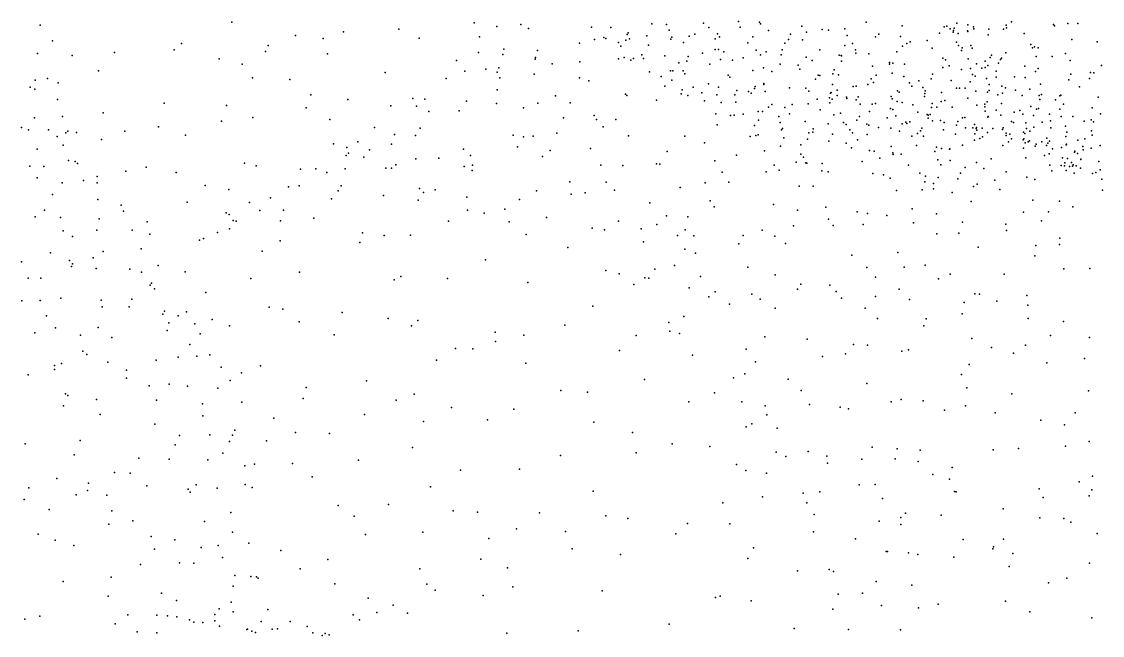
# Model space of a CAD drawing. Header units: metres. Extents: x -23.9 to 23.9, y -27.4 to 27.4.
# Drawn here: x -17.91 to -11.96, y -0.01 to 3.37 of the extents above; entities that cross this region are included whole.
import ezdxf

# ---------------------------------------------------------------- set-up
doc = ezdxf.new("R2010")
doc.units = ezdxf.units.M

msp = doc.modelspace()

# ---------------------------------------------------------------- linework, layer by layer
for p in [(-17.8105, 3.3481, -8.5707), (-16.7549, 3.3641, 4.9062), (-15.4185, 3.36, -4.9774), (-15.2932, 3.3409, -5.9067), (-15.1611, 3.3504, 9.0509), (-14.7722, 3.3373, 9.9232), (-14.4405, 3.3546, 20.9521), (-14.3585, 3.3516, 21.1358), (-14.1553, 3.3579, 21.6288), (-13.9622, 3.3671, 18.26), (-13.9536, 3.3361, 21.9184), (-13.8474, 3.3633, -9.1925), (-13.8404, 3.3542, 21.9931), (-13.6133, 3.3412, -9.5373), (-13.2589, 3.3637, 16.8834), (-13.0603, 3.3448, 5.6467), (-12.8288, 3.3376, 6.6403), (-12.8146, 3.3416, 15.0461), (-12.7591, 3.359, 23.4653), (-12.698, 3.3494, 15.2619), (-12.6668, 3.339, 23.0602), (-12.4866, 3.3472, 24.7894), (-12.4571, 3.3659, 18.9676), (-12.226, 3.351, -9.4835), (-12.2204, 3.3447, 18.4102), (-12.1478, 3.3568, 16.2422), (-12.0933, 3.3572, 25.1285), (-16.4033, 3.2902, -5.2146), (-16.1386, 3.3103, -4.6699), (-15.8341, 3.3255, -4.3827), (-15.7227, 3.2766, 5.1625), (-15.3899, 3.2835, 5.2183), (-15.1189, 3.3293, 9.2941), (-14.7049, 3.2792, 19.8444), (-14.6655, 3.3339, 20.2156), (-14.5752, 3.2956, 19.5918), (-14.5709, 3.3055, -8.1078), (-14.4669, 3.2897, 20.7131), (-14.345, 3.3207, -8.427), (-14.3303, 3.2817, 19.2015), (-14.2344, 3.2866, 21.2487), (-14.2035, 3.2978, 18.9581), (-14.1251, 3.3339, 18.761), (-14.0786, 3.3006, -8.7034), (-14.0672, 3.2832, 7.6992), (-13.8825, 3.2827, 18.3267), (-13.7977, 3.3189, 18.1324), (-13.6749, 3.2977, 11.6097), (-13.5881, 3.3097, 7.684), (-13.5017, 3.324, 22.1353), (-13.4667, 3.32, 17.1589), (-13.3765, 3.327, 17.051), (-13.3641, 3.2914, 22.185), (-13.2075, 3.2836, 13.5268), (-13.1893, 3.2988, 22.2958), (-13.0691, 3.2853, -9.6272), (-12.8545, 3.3031, 16.4889), (-12.7961, 3.3268, 6.3824), (-12.7791, 3.3086, 22.5488), (-12.7772, 3.3174, 24.4399), (-12.7736, 3.3316, 16.3704), (-12.7513, 3.3012, 23.7184), (-12.7007, 3.3161, 23.225), (-12.6989, 3.3129, -9.6003), (-12.6654, 3.3282, 18.7869), (-12.5872, 3.2949, 18.9336), (-12.5837, 3.3251, 24.6911), (-12.5014, 3.3247, 16.2813), (-12.4846, 3.3322, 18.6083), (-12.388, 3.3024, 18.4941), (-17.7429, 3.2613, -8.3403), (-17.0322, 3.2459, -7.2507), (-16.5537, 3.2364, -5.9468), (-16.2509, 3.2737, -4.9659), (-14.8387, 3.2492, 7.8618), (-14.7552, 3.2689, -7.3264), (-14.6935, 3.2733, 20.0218), (-14.6243, 3.2526, 10.3033), (-14.6099, 3.2327, 5.156), (-14.5831, 3.2657, 7.7605), (-14.5632, 3.2731, 20.4424), (-14.4579, 3.2382, 10.5809), (-14.3351, 3.2703, 20.9685), (-14.2658, 3.2519, 21.0804), (-14.0918, 3.2722, 21.5431), (-13.9103, 3.2504, 18.5458), (-13.7063, 3.2494, -9.0287), (-13.6866, 3.2688, 17.8523), (-13.6102, 3.2677, 17.5502), (-13.3763, 3.2364, 5.3462), (-13.3346, 3.246, -9.4791), (-13.0592, 3.2311, 22.3139), (-13.0355, 3.2462, 14.3912), (-13.0156, 3.2554, 16.716), (-12.9226, 3.2636, 22.4238), (-12.8948, 3.2208, 5.8503), (-12.7611, 3.254, 24.2237), (-12.7503, 3.2362, 18.8405), (-12.7298, 3.2229, 23.8591), (-12.6827, 3.2353, 18.6506), (-12.6755, 3.2215, 24.536), (-12.3506, 3.2412, 15.7097), (-12.3425, 3.2228, 24.8178), (-12.3314, 3.2292, -9.2809), (-12.311, 3.2227, 18.3352), (-12.1246, 3.2696, 18.2417), (-11.9864, 3.2555, 18.1199), (-17.8256, 3.1922, 1.3017), (-17.6351, 3.1805, -8.1016), (-17.4003, 3.1967, -7.8446), (-17.0718, 3.2121, 4.6677), (-16.824, 3.1625, -6.9293), (-16.5695, 3.2024, -6.2695), (-16.2269, 3.1898, 5.0962), (-15.3942, 3.1966, 8.8049), (-15.2602, 3.1852, -5.7174), (-15.2551, 3.2147, 8.5814), (-15.0825, 3.1603, 7.9535), (-15.0808, 3.1692, -6.2781), (-15.0706, 3.209, 9.6655), (-14.6233, 3.1618, 19.9704), (-14.5916, 3.1694, -7.5105), (-14.5415, 3.1639, -7.771), (-14.4942, 3.1839, 19.6535), (-14.486, 3.1637, 20.3241), (-14.3679, 3.1792, 20.6426), (-14.2405, 3.1746, 19.2403), (-14.1609, 3.1927, 21.1644), (-14.0911, 3.2142, -8.4603), (-14.072, 3.214, 10.9795), (-14.0614, 3.1578, 21.3017), (-14.0429, 3.2009, 5.1822), (-13.9375, 3.1677, 21.6188), (-13.8658, 3.2104, 21.842), (-13.8404, 3.1837, 7.6101), (-13.8102, 3.2006, 18.4363), (-13.7267, 3.1845, 18.2903), (-13.7218, 3.211, 21.9154), (-13.5886, 3.1722, 11.8008), (-13.5145, 3.2121, 17.3496), (-13.4084, 3.1828, 12.5138), (-13.3959, 3.1805, 17.2155), (-13.3943, 3.1791, 22.0684), (-13.3169, 3.2115, 17.0966), (-13.316, 3.193, 12.969), (-13.2445, 3.1898, 7.1467), (-13.0906, 3.2001, 16.8539), (-12.8362, 3.1658, 18.6902), (-12.8215, 3.1568, 22.3903), (-12.7339, 3.2089, 24.032), (-12.6968, 3.1617, 23.6703), (-12.5762, 3.169, 18.4842), (-12.5673, 3.1833, 16.4462), (-12.5179, 3.1589, 22.8607), (-12.5139, 3.1665, 19.2326), (-12.4894, 3.1956, 22.6897), (-12.3219, 3.1757, 19.4418), (-12.2346, 3.1745, 18.2151), (-12.1611, 3.1916, 24.9474), (-16.6977, 3.1335, 5.0157), (-15.5157, 3.1522, -4.5608), (-15.3554, 3.1058, 9.3302), (-15.2834, 3.1123, -5.2074), (-14.9891, 3.1347, 9.9221), (-14.8369, 3.1449, 10.1477), (-14.5553, 3.1555, 20.1197), (-14.3242, 3.097, 10.7954), (-14.2906, 3.1402, 19.4108), (-14.2472, 3.1486, 20.8415), (-14.1209, 3.1329, 19.1286), (-13.9946, 3.1543, 18.8599), (-13.8826, 3.0984, 18.8079), (-13.8249, 3.1128, 21.7322), (-13.7329, 3.1324, -8.6892), (-13.6343, 3.1265, 18.1111), (-13.6244, 3.1059, 18.4685), (-13.5559, 3.1529, 17.7104), (-13.4354, 3.1024, 7.3037), (-13.3942, 3.1498, 12.2533), (-13.2246, 3.1224, 13.2919), (-13.131, 3.1329, 5.5147), (-13.1303, 3.1425, 22.1937), (-13.1111, 3.1381, -9.2686), (-13.0476, 3.1327, 14.168), (-12.8355, 3.1139, 16.652), (-12.8008, 3.1238, 14.894), (-12.7333, 3.1036, 19.0807), (-12.6842, 3.1085, 16.554), (-12.6514, 3.1356, 23.3843), (-12.6207, 3.1114, 24.4172), (-12.6029, 3.1154, 23.2476), (-12.6026, 3.1494, 22.5142), (-12.5885, 3.1261, 15.3653), (-12.5297, 3.1383, 24.5824), (-12.3846, 3.1221, 18.2726), (-12.3107, 3.1084, 19.5667), (-12.1355, 3.1538, 15.9589), (-11.9628, 3.125, 17.9356), (-17.8387, 3.0454, 1.5522), (-17.7705, 3.0538, 3.7165), (-17.489, 3.0964, 4.2817), (-16.6399, 3.0577, -6.6571), (-16.4339, 3.0493, 5.1094), (-15.9097, 3.0863, -4.6462), (-15.5739, 3.0534, 8.4917), (-15.4696, 3.0936, 9.0372), (-15.2928, 3.0884, 8.0536), (-15.2773, 3.0582, 5.342), (-15.088, 3.0781, -6.0413), (-14.8378, 3.0578, -6.6144), (-14.7863, 3.0411, 7.5606), (-14.4531, 3.0907, 19.8582), (-14.3881, 3.0655, 20.1688), (-14.3378, 3.096, 20.429), (-14.3302, 3.0456, 19.7786), (-14.2666, 3.0959, 20.6134), (-14.2574, 3.0793, 19.5419), (-14.0186, 3.0717, 21.1528), (-14.0103, 3.0621, 19.1513), (-13.7781, 3.0919, 18.6404), (-13.5376, 3.0503, 21.87), (-13.5226, 3.0729, 18.6284), (-13.5135, 3.07, 17.8135), (-13.4419, 3.0799, -8.9161), (-13.4112, 3.075, 18.5046), (-13.2315, 3.0517, 18.5405), (-13.2031, 3.072, 18.7661), (-13.1161, 3.0824, 18.6541), (-13.0512, 3.0653, 16.9411), (-12.969, 3.0403, 18.962), (-12.9007, 3.0512, 14.5984), (-12.8936, 3.0779, 22.278), (-12.791, 3.0421, 18.5036), (-12.6726, 3.0767, 23.8081), (-12.6588, 3.0667, 24.2883), (-12.5959, 3.0538, 19.324), (-12.543, 3.0606, 22.4232), (-12.5422, 3.095, 18.367), (-12.4423, 3.0631, 15.5503), (-12.3828, 3.0591, 22.6044), (-12.3263, 3.0927, 16.4807), (-12.1421, 3.0474, 16.4821), (-12.131, 3.0776, 18.0139), (-12.0285, 3.0536, 19.5986), (-12.0222, 3.0877, 24.9867), (-12.0036, 3.0843, 16.4086), (-17.8661, 3.0056, 3.4285), (-17.8404, 2.996, -8.3214), (-17.7106, 3.0294, 0.112), (-15.293, 2.9913, 7.626), (-14.3677, 3.0123, 7.4642), (-14.2719, 2.9922, -7.6546), (-14.2129, 3.0059, 19.6919), (-14.1281, 3.0253, 20.6707), (-14.0719, 3.0061, 19.4377), (-13.9724, 2.9874, 7.4391), (-13.9076, 2.9818, 21.0563), (-13.8747, 2.9991, 21.2156), (-13.8714, 3.0106, 19.0631), (-13.8236, 3.0265, 18.9272), (-13.822, 3.0209, 21.4452), (-13.8151, 2.9824, 11.4116), (-13.6819, 3.0028, 18.7465), (-13.5918, 3.0003, 21.6727), (-13.574, 2.9845, 18.837), (-13.4435, 3.0212, 17.6939), (-13.4179, 2.989, 21.7497), (-13.33, 3.0104, 17.3073), (-13.313, 3.011, 21.8747), (-13.2493, 3.0201, 18.8819), (-13.2187, 3.0315, 21.9895), (-13.0867, 2.9862, 17.058), (-13.0771, 2.9786, 19.0706), (-13.0192, 3.0296, 22.083), (-13.0071, 3.011, 18.5623), (-12.9466, 3.0041, 16.8835), (-12.9328, 2.9853, 19.1335), (-12.7608, 3.0001, 6.1504), (-12.7437, 3.0011, 16.6816), (-12.7138, 3.0014, 19.2733), (-12.6862, 3.0353, 22.268), (-12.6544, 2.9839, 24.1102), (-12.5909, 2.9779, 22.1261), (-12.5819, 3.0213, 23.3477), (-12.581, 2.9879, -8.8055), (-12.5113, 3.011, 19.4941), (-12.4908, 3.0018, 24.3889), (-12.4363, 2.9905, 22.8813), (-12.3576, 2.9943, 24.5471), (-12.299, 3.0231, -8.8454), (-12.0832, 3.0078, 24.8755), (-17.7157, 2.9376, 0.8353), (-17.1273, 2.9185, 4.8332), (-16.3198, 2.9645, -5.8991), (-16.1157, 2.9384, -5.4529), (-15.7563, 2.9437, 8.6885), (-15.6909, 2.941, 8.1932), (-15.4615, 2.9292, 9.5181), (-15.0677, 2.9185, 7.4875), (-14.97, 2.9584, 5.4399), (-14.8903, 2.9203, 10.2792), (-14.5855, 2.9685, -7.0271), (-14.5773, 2.9608, 10.5936), (-14.4144, 2.9348, -7.3125), (-14.278, 2.9695, 20.0441), (-14.2421, 2.9612, 19.8848), (-14.165, 2.9753, 20.3618), (-14.1505, 2.9306, 20.2086), (-14.0819, 2.9646, 20.5311), (-14.058, 2.9212, 19.6788), (-13.9834, 2.9648, 5.1675), (-13.977, 2.9229, -7.8432), (-13.8928, 2.973, 19.2194), (-13.5289, 2.9398, -8.4455), (-13.461, 2.9466, 12.087), (-13.4587, 2.9204, 18.0861), (-13.4553, 2.9729, 17.9002), (-13.4513, 2.9767, 18.2913), (-13.447, 2.9401, 19.0066), (-13.4181, 2.9606, 5.2805), (-13.3668, 2.9511, 21.3373), (-13.3656, 2.9443, 21.5831), (-13.3142, 2.9368, 18.2746), (-13.302, 2.9525, 19.0357), (-13.1212, 2.9553, 13.5699), (-13.116, 2.9426, 21.7472), (-13.0881, 2.9272, 19.2053), (-13.0603, 2.9212, 18.3597), (-12.9371, 2.955, 18.4506), (-12.9364, 2.9714, 21.9319), (-12.8458, 2.9267, 19.3431), (-12.844, 2.9771, 16.7947), (-12.8256, 2.9332, 21.861), (-12.6991, 2.946, 21.9665), (-12.5919, 2.9256, 23.562), (-12.5331, 2.9638, 24.2668), (-12.5067, 2.974, 23.1654), (-12.3996, 2.9612, 18.0894), (-12.3046, 2.9604, 22.3469), (-12.3021, 2.9389, 22.7265), (-12.2923, 2.9652, 19.8263), (-12.2148, 2.9368, 17.9106), (-12.1909, 2.959, 24.6989), (-12.1869, 2.9614, 16.5835), (-11.9805, 2.9506, 17.7381), (-17.4633, 2.8645, 4.5215), (-16.7833, 2.9058, 5.0924), (-16.3449, 2.8924, -6.1551), (-15.8785, 2.9026, 8.4228), (-15.7364, 2.9021, 5.3255), (-15.6692, 2.8731, 9.1709), (-15.5019, 2.8757, 5.3866), (-15.2966, 2.916, -4.6808), (-15.1469, 2.8929, 10.0185), (-13.8546, 2.8718, 19.468), (-13.8297, 2.8715, 20.7875), (-13.797, 2.8962, 19.2878), (-13.7787, 2.9107, -8.059), (-13.7073, 2.8944, 19.132), (-13.681, 2.8591, 21.1198), (-13.6675, 2.9111, 21.3122), (-13.5787, 2.9145, 19.0177), (-13.5127, 2.8814, 7.197), (-13.4006, 2.8634, 19.2262), (-13.2917, 2.912, 17.4453), (-13.2408, 2.8714, -8.6245), (-13.2251, 2.9123, 21.5926), (-13.2082, 2.9157, 21.2604), (-13.1245, 2.8887, 21.0425), (-13.1121, 2.8839, 21.4255), (-13.002, 2.9085, 19.3051), (-12.9746, 2.8694, 21.5758), (-12.8992, 2.894, 21.695), (-12.896, 2.9159, -8.7617), (-12.8697, 2.8958, 18.307), (-12.7848, 2.896, 19.462), (-12.6497, 2.9066, 16.7572), (-12.6056, 2.9119, 18.1721), (-12.6044, 2.8978, 21.8546), (-12.6024, 2.8744, 24.018), (-12.5422, 2.8803, 19.6752), (-12.5125, 2.9158, 21.9599), (-12.4441, 2.8677, 16.7464), (-12.4116, 2.8784, 19.831), (-12.3514, 2.9006, 17.9769), (-12.3195, 2.8845, 22.8885), (-12.3098, 2.8883, 22.1094), (-12.1912, 2.8857, 22.3052), (-12.1705, 2.9127, 22.5059), (-12.0128, 2.8919, 16.6127), (-11.9675, 2.8601, 24.81), (-17.8414, 2.8374, 1.8197), (-17.6879, 2.8447, 4.2655), (-16.8118, 2.819, -7.1371), (-16.6378, 2.84, -6.8079), (-16.215, 2.8285, 5.2505), (-14.9258, 2.8375, -5.8669), (-14.7573, 2.8503, 7.3482), (-14.7447, 2.8276, -6.2933), (-14.6387, 2.8289, -6.547), (-14.0867, 2.8585, 20.0661), (-14.0799, 2.7993, 11.0967), (-14.0071, 2.8501, 19.8101), (-13.9866, 2.8526, 20.3002), (-13.9366, 2.858, 19.6588), (-13.8525, 2.8237, 20.5242), (-13.7402, 2.8454, 20.908), (-13.7326, 2.8121, 5.1849), (-13.5952, 2.8179, 19.2625), (-13.4681, 2.8035, 19.3537), (-13.4375, 2.8533, 21.0371), (-13.3837, 2.8116, 12.296), (-13.3697, 2.8004, 20.8366), (-13.3094, 2.8237, 17.8067), (-13.2954, 2.844, 19.3213), (-13.256, 2.8031, 17.6607), (-13.1436, 2.8373, 13.3555), (-13.0957, 2.8492, 20.9008), (-13.061, 2.8042, 19.5583), (-13.0405, 2.8137, 18.1553), (-13.0339, 2.8068, 20.7372), (-13.0178, 2.8156, 13.9203), (-12.9235, 2.8565, 5.6871), (-12.9174, 2.8361, 21.3392), (-12.9169, 2.8528, 20.9141), (-12.9059, 2.8549, 16.9833), (-12.894, 2.8212, 6.6388), (-12.8489, 2.8227, 21.2237), (-12.8287, 2.8116, 21.4579), (-12.7536, 2.8168, 20.7392), (-12.7277, 2.8377, 21.5944), (-12.7149, 2.8396, 19.6561), (-12.6624, 2.8009, 14.9445), (-12.5884, 2.8418, 18.0407), (-12.5858, 2.8443, 23.8012), (-12.5162, 2.8528, 23.4257), (-12.4586, 2.8177, 21.6629), (-12.4473, 2.8116, 17.9017), (-12.3959, 2.8572, 23.1042), (-12.3791, 2.809, 24.189), (-12.3372, 2.8507, 24.3174), (-12.289, 2.8141, 21.9101), (-12.2484, 2.8572, 24.4432), (-12.2431, 2.8202, 17.7908), (-12.1837, 2.8448, 22.7125), (-12.1203, 2.844, 17.7217), (-12.0582, 2.8193, 22.4229), (-12.0185, 2.8254, 19.9551), (-12.0063, 2.8151, 24.68), (-17.9127, 2.7844, 2.2763), (-17.8744, 2.7704, 3.4927), (-17.7654, 2.772, 1.4817), (-17.6683, 2.7544, -0.0525), (-17.6589, 2.764, 0.6308), (-17.6102, 2.7565, 0.1841), (-17.3431, 2.7633, 4.75), (-17.1589, 2.7874, -7.5704), (-17.0101, 2.7421, 5.1687), (-15.9679, 2.7847, 8.0532), (-15.8572, 2.7457, 7.662), (-15.7422, 2.7402, 9.3896), (-15.7174, 2.7808, -4.8899), (-15.2039, 2.7424, 7.2715), (-14.9631, 2.7533, -5.5719), (-14.7076, 2.7884, 5.3808), (-13.8745, 2.7946, 20.3431), (-13.8536, 2.7433, 19.869), (-13.7248, 2.7707, -7.7642), (-13.7204, 2.7794, 19.5163), (-13.5749, 2.7552, 19.4347), (-13.5528, 2.7575, -7.9445), (-13.5515, 2.7759, 20.82), (-13.4442, 2.7465, 19.5126), (-13.3481, 2.7718, -8.2367), (-13.3341, 2.7545, 20.6709), (-13.254, 2.7463, 19.6084), (-13.2445, 2.7972, 19.474), (-13.1917, 2.7847, 13.0956), (-13.1234, 2.7801, 18.0507), (-13.0753, 2.7636, 17.2621), (-12.9758, 2.7505, 17.1634), (-12.9603, 2.766, 14.1927), (-12.9529, 2.7809, 20.6221), (-12.8335, 2.7704, 19.7792), (-12.7667, 2.7477, 17.9881), (-12.7607, 2.7965, 16.9006), (-12.7115, 2.7818, 21.3447), (-12.6705, 2.7826, 21.0506), (-12.6608, 2.7497, -8.3593), (-12.6526, 2.7779, 20.5044), (-12.651, 2.784, 20.8865), (-12.6496, 2.769, 19.8868), (-12.619, 2.7807, 20.7573), (-12.5906, 2.756, 21.1927), (-12.5601, 2.7789, 21.484), (-12.5067, 2.7736, 19.9545), (-12.5047, 2.7823, 16.8512), (-12.4869, 2.7532, 23.9508), (-12.467, 2.7481, 20.5708), (-12.3922, 2.7585, -8.2926), (-12.3838, 2.7511, 21.5473), (-12.3745, 2.7785, 23.2466), (-12.3562, 2.764, 20.0858), (-12.3355, 2.7859, 16.8049), (-12.2406, 2.7829, 22.9704), (-12.1604, 2.791, 22.0581), (-12.1523, 2.7579, 20.115), (-12.0176, 2.7655, 17.5435), (-12.0143, 2.7422, 22.1779), (-17.7169, 2.7341, 1.2386), (-17.684, 2.6872, -8.1408), (-17.4726, 2.718, -7.9098), (-16.1949, 2.695, 8.0138), (-16.0594, 2.7052, 8.5793), (-15.8742, 2.6914, 9.1631), (-15.1469, 2.7322, -5.0644), (-15.0937, 2.7372, 5.5201), (-14.5693, 2.7384, 7.2077), (-14.2579, 2.7364, -6.98), (-14.1491, 2.6996, 7.1782), (-13.8986, 2.7346, 11.3299), (-13.8659, 2.7395, 20.1299), (-13.7304, 2.6808, 20.2303), (-13.7128, 2.7275, 20.4756), (-13.6184, 2.689, 19.6159), (-13.5817, 2.7205, 11.9208), (-13.4653, 2.7097, 20.5689), (-13.3689, 2.6978, 19.6767), (-13.3058, 2.7167, 20.5348), (-13.1202, 2.6801, 17.5217), (-13.008, 2.7363, 20.4934), (-12.9809, 2.6843, 17.9256), (-12.9427, 2.7363, -8.3719), (-12.7273, 2.6874, 20.2296), (-12.6614, 2.7146, 17.8661), (-12.632, 2.7241, 20.0197), (-12.618, 2.7334, 20.3436), (-12.5057, 2.6841, 23.7282), (-12.4869, 2.7394, 23.5611), (-12.4739, 2.7054, 20.1602), (-12.4573, 2.7211, 21.3444), (-12.3935, 2.7166, 20.8789), (-12.3906, 2.7212, 17.7108), (-12.383, 2.6988, 21.0641), (-12.3669, 2.7051, 24.0194), (-12.3582, 2.7101, 20.7103), (-12.3283, 2.6819, 23.3815), (-12.3218, 2.6918, 16.9002), (-12.291, 2.7044, 20.2876), (-12.2659, 2.6857, 23.2489), (-12.2624, 2.7248, 17.6383), (-12.2579, 2.6973, 24.1459), (-12.2478, 2.7089, 21.6477), (-12.1592, 2.7346, 21.8813), (-12.1565, 2.6894, -8.0821), (-12.1548, 2.6924, 21.7553), (-12.0932, 2.7139, 16.8196), (-12.0543, 2.7223, 22.7432), (-11.9688, 2.6856, 22.0537), (-17.8276, 2.6655, -0.6834), (-16.1244, 2.6305, -5.9306), (-16.1205, 2.6746, 7.6441), (-16.1106, 2.642, 7.3566), (-16.0265, 2.621, 7.0155), (-15.9965, 2.6616, 8.8937), (-15.4775, 2.6645, 7.1691), (-15.4398, 2.629, -4.7937), (-15.1808, 2.6777, -4.7902), (-15.0419, 2.6248, 6.9311), (-15.0008, 2.6566, -5.2462), (-14.7781, 2.6681, 10.5269), (-14.3546, 2.6524, -6.5887), (-13.973, 2.631, -7.0936), (-13.8185, 2.6561, 7.1405), (-13.6195, 2.6372, -7.5505), (-13.6048, 2.6216, 20.3036), (-13.3403, 2.6726, 20.4004), (-13.2405, 2.6582, 19.8577), (-13.2145, 2.6529, 20.2896), (-13.1118, 2.6453, -8.1019), (-13.1096, 2.6357, 20.1947), (-13.0665, 2.6364, 17.7912), (-12.8812, 2.6516, 20.0783), (-12.8715, 2.676, 20.2434), (-12.8439, 2.6679, 14.4069), (-12.7992, 2.6651, 17.8657), (-12.798, 2.6671, 6.3842), (-12.3909, 2.6707, 23.8216), (-12.2768, 2.6292, 17.4821), (-12.2506, 2.6386, 20.9567), (-12.2313, 2.6659, 20.4072), (-12.1815, 2.6745, 23.1078), (-12.1103, 2.6475, 24.0275), (-12.1085, 2.6529, 20.3552), (-12.0946, 2.6404, 24.1739), (-12.0652, 2.6791, 24.3616), (-12.0623, 2.6609, 22.9034), (-12.0185, 2.6694, 21.9166), (-17.868, 2.5713, -0.9479), (-17.7908, 2.5685, 1.8686), (-17.6537, 2.6015, 0.8947), (-17.6172, 2.5972, 4.6238), (-17.605, 2.5865, 0.462), (-17.2257, 2.565, 5.0918), (-16.6844, 2.5877, 5.5412), (-16.6211, 2.5737, -6.9558), (-15.8739, 2.561, 6.7107), (-15.8498, 2.5777, -5.5278), (-15.7413, 2.6109, 6.969), (-15.6139, 2.6143, 9.66), (-15.4732, 2.5694, 5.618), (-15.4275, 2.5762, 9.8787), (-14.7203, 2.5758, -5.6904), (-14.5997, 2.5753, -5.9717), (-14.4136, 2.5837, -6.2992), (-14.3958, 2.5815, 7.0361), (-14.0933, 2.5998, -6.8387), (-13.7654, 2.5765, -7.2115), (-13.6444, 2.5934, 20.0802), (-13.5918, 2.5903, 19.8776), (-13.5862, 2.5876, 7.0772), (-13.5006, 2.5853, 20.1672), (-13.281, 2.5975, 5.2872), (-13.1844, 2.6158, 20.0057), (-13.0248, 2.5762, 13.6064), (-12.8634, 2.6055, 17.1785), (-12.8481, 2.579, 17.7472), (-12.7967, 2.6025, 5.7902), (-12.7133, 2.5642, 14.625), (-12.6501, 2.592, 17.6479), (-12.5707, 2.6119, 17.0465), (-12.3783, 2.6175, 23.6718), (-12.2463, 2.5762, 23.5), (-12.1834, 2.5751, 23.3446), (-12.1766, 2.6174, 20.7123), (-12.166, 2.5737, 21.2805), (-12.1638, 2.5901, 15.8324), (-12.1501, 2.613, 20.5789), (-12.1382, 2.5696, 21.1318), (-12.1281, 2.5909, 23.7719), (-12.121, 2.5718, 20.97), (-12.1184, 2.5781, 23.2087), (-12.1014, 2.5738, 21.4712), (-12.0767, 2.6106, 23.0498), (-12.075, 2.6082, 17.3218), (-11.9758, 2.5977, 21.763), (-17.8266, 2.5066, 4.2286), (-17.4964, 2.5146, 4.8345), (-17.3376, 2.5439, -7.7567), (-17.0608, 2.5363, 5.4679), (-16.3768, 2.5548, 7.5502), (-16.292, 2.5568, -6.3315), (-16.2311, 2.5357, 8.4374), (-16.1307, 2.5573, 6.7016), (-15.9058, 2.56, 9.369), (-15.4293, 2.5466, 6.8646), (-14.0521, 2.5377, 6.9984), (-13.8097, 2.5391, 5.2051), (-13.7374, 2.5496, 11.6829), (-13.5035, 2.5447, 20.021), (-13.4683, 2.5408, 12.1819), (-13.2214, 2.5307, 12.7139), (-13.164, 2.5229, 6.6985), (-13.1267, 2.5051, 13.096), (-12.9623, 2.5318, 17.3776), (-12.9313, 2.5161, 17.6142), (-12.8617, 2.508, 17.2717), (-12.7389, 2.5318, 6.0175), (-12.6102, 2.559, -7.9662), (-12.4869, 2.5406, 17.4587), (-12.373, 2.5105, 17.3367), (-12.2358, 2.5461, 17.3135), (-12.156, 2.5475, 17.01), (-12.1133, 2.5324, 17.1841), (-12.0772, 2.5601, 20.8128), (-12.0124, 2.5303, 17.0959), (-11.9931, 2.5369, -7.6004), (-11.9693, 2.5507, 20.5857), (-17.6887, 2.4802, 1.4147), (-17.5719, 2.4925, -8.0121), (-17.497, 2.4794, 0.2675), (-16.9012, 2.4654, -7.2852), (-16.7713, 2.4427, 5.7564), (-16.4424, 2.4569, 6.9166), (-16.3835, 2.4626, 6.6762), (-16.1524, 2.4624, -6.1082), (-15.7199, 2.4477, 5.7663), (-14.8914, 2.4841, 6.5376), (-14.6909, 2.4835, 5.5313), (-14.2838, 2.4543, -6.1252), (-14.1463, 2.4789, 11.1371), (-14.0164, 2.4823, -6.6176), (-13.6274, 2.4612, 11.9125), (-13.5503, 2.4613, -7.1819), (-12.9361, 2.4845, 13.9596), (-12.8878, 2.4457, 17.4942), (-12.887, 2.4761, -7.7457), (-12.7529, 2.5005, 17.5533), (-12.6675, 2.4587, 17.2315), (-12.6472, 2.4727, 17.4402), (-12.5492, 2.4943, 17.1645), (-12.5218, 2.4433, 17.3035), (-12.3292, 2.4979, 17.1055), (-11.9605, 2.5, -6.9117), (-17.7419, 2.4149, -8.1708), (-17.4927, 2.3872, -0.5297), (-16.5406, 2.3963, 5.8881), (-16.2052, 2.3905, 8.8689), (-16.1685, 2.4356, 6.0819), (-15.9182, 2.4098, -5.769), (-15.7281, 2.3833, 6.1027), (-15.6974, 2.4255, -5.3999), (-15.6333, 2.4414, 6.3734), (-15.46, 2.4005, -5.0358), (-15.1696, 2.3871, 6.39), (-15.0759, 2.4345, -4.6292), (-14.8836, 2.417, 5.7024), (-14.8076, 2.4245, -5.0882), (-14.6454, 2.4388, 6.7168), (-13.0911, 2.4374, -7.5951), (-12.9501, 2.4402, 5.5239), (-12.7841, 2.4269, 6.3226), (-12.3398, 2.3847, -7.5369), (-11.9571, 2.4385, 23.3676), (-17.7876, 2.3288, 4.6682), (-17.3648, 2.3567, -0.2146), (-17.351, 2.3236, 0.0642), (-17, 2.3724, 5.8152), (-16.6579, 2.3703, 7.2654), (-16.6009, 2.3267, 6.4331), (-16.4695, 2.3288, -6.8205), (-15.4561, 2.3297, 6.0338), (-15.2495, 2.335, -4.7845), (-14.4511, 2.3691, -5.6215), (-14.1178, 2.3802, 6.8178), (-14.0965, 2.348, 5.271), (-13.7696, 2.3602, 6.9266), (-13.6369, 2.3284, -6.7305), (-13.4807, 2.3453, -6.9688), (-13.0051, 2.3353, -7.3666), (-12.6808, 2.3758, -7.5542), (-12.1937, 2.3792, 15.685), (-12.1202, 2.3469, -6.4769), (-17.8375, 2.2929, 2.2418), (-17.6987, 2.2886, 1.6499), (-17.4853, 2.2809, 0.7348), (-17.2216, 2.2645, -7.6212), (-16.7859, 2.3135, 5.9633), (-16.7685, 2.3047, -7.1385), (-16.7472, 2.2714, 6.625), (-16.7308, 2.2678, 7.6603), (-16.4865, 2.2708, 8.2468), (-16.3028, 2.2841, -6.5732), (-15.5607, 2.2676, 9.8923), (-15.3642, 2.3123, 10.08), (-15.2253, 2.2642, 5.8991), (-15.0201, 2.2888, 6.0964), (-14.623, 2.2688, 6.4875), (-14.3591, 2.2976, 6.7159), (-14.2419, 2.2921, -5.7209), (-13.4655, 2.2794, 5.2189), (-13.3089, 2.3202, 6.752), (-13.2521, 2.3104, -7.1637), (-13.145, 2.3003, 12.8388), (-12.8721, 2.3091, 6.5199), (-12.3919, 2.3178, 15.169), (-12.2925, 2.2695, -7.0086), (-12.2536, 2.3189, -7.253), (-17.6842, 2.2152, 4.9328), (-17.4991, 2.2182, 5.2306), (-17.3039, 2.2193, -0.4709), (-16.8328, 2.205, 7.3501), (-16.7664, 2.2267, 6.282), (-16.0349, 2.2047, 9.3942), (-14.7678, 2.2302, 6.0771), (-14.7002, 2.2198, 5.6796), (-14.4984, 2.2257, 10.9195), (-14.4129, 2.2494, -5.3343), (-14.2563, 2.2214, 11.1224), (-13.8316, 2.2183, 5.2683), (-13.6584, 2.2434, -6.4783), (-13.4411, 2.2436, 12.3159), (-13.2762, 2.2499, 12.6142), (-12.9978, 2.259, 13.4051), (-12.7272, 2.2625, 5.8393), (-12.4887, 2.251, -7.2984), (-12.4864, 2.2165, 14.8617), (-17.6331, 2.1831, -8.0283), (-17.2071, 2.1966, 5.84), (-16.933, 2.1643, -7.3093), (-16.9096, 2.1729, 6.9533), (-16.4888, 2.1595, 8.5064), (-16.0496, 2.1511, -6.1831), (-15.9141, 2.1897, -5.9338), (-15.7698, 2.1909, 9.7074), (-15.1332, 2.1951, 10.3864), (-14.4863, 2.1538, 5.552), (-14.2979, 2.1889, 5.3899), (-14.2079, 2.1881, -5.4727), (-13.9367, 2.1891, 11.4201), (-13.7616, 2.1859, 11.7452), (-13.7026, 2.1458, -6.1281), (-12.8703, 2.1994, 5.5477), (-12.7475, 2.2015, 6.1324), (-12.1912, 2.1746, 15.5176), (-17.7533, 2.0933, 1.8577), (-17.4628, 2.1015, -1.0265), (-17.2545, 2.1162, 0.2013), (-16.5869, 2.1029, -6.9383), (-14.9034, 2.1239, 10.6125), (-14.2576, 2.1145, 6.5122), (-14.1997, 2.0913, -5.2059), (-13.9598, 2.1439, -5.7268), (-13.0851, 2.0963, 13.0057), (-12.6418, 2.1258, -6.9484), (-12.3238, 2.1346, -6.6644), (-12.1935, 2.14, -6.1167), (-17.9128, 2.0445, -1.3418), (-17.6496, 2.0514, 1.5575), (-17.6332, 2.0327, 5.3283), (-17.5183, 2.0656, 1.281), (-17.1612, 2.025, -0.1456), (-15.3565, 2.0561, 10.2178), (-13.3381, 2.0806, 6.6952), (-12.9345, 2.0264, 13.4451), (-12.3294, 2.0772, 15.1116), (-17.6382, 2.0186, -1.1916), (-17.5018, 2.0075, 5.6415), (-17.3165, 2.0035, 0.7529), (-17.2517, 1.9883, 6.1762), (-17.0115, 1.9894, 7.5637), (-16.3816, 1.9883, 9.0345), (-14.6938, 1.996, 10.8253), (-14.6191, 1.9791, 5.7467), (-14.4231, 2.0042, 11.0483), (-14.3154, 2.0237, -4.9859), (-13.9113, 2.0145, -5.4277), (-13.7597, 1.9722, 6.7791), (-13.2548, 2.014, -6.3942), (-13.0488, 2.0149, 6.5974), (-12.7964, 1.9773, -6.5406), (-12.498, 1.9767, 14.6317), (-12.1687, 2.006, -5.6954), (-12.0262, 2.0078, -5.2382), (-17.8768, 1.9539, 4.9553), (-17.8071, 1.9549, 2.0693), (-17.205, 1.9154, -0.9875), (-17.1973, 1.9263, 0.4568), (-16.6499, 1.9532, 8.4804), (-15.86, 1.9443, 9.7358), (-15.8236, 1.964, -5.9172), (-15.5659, 1.9529, -5.4476), (-15.1224, 1.9314, 10.4876), (-14.5387, 1.9194, 6.0783), (-14.4776, 1.9554, -4.7807), (-14.4565, 1.9543, 6.324), (-14.1724, 1.9636, 5.415), (-13.6181, 1.9217, 12.0853), (-13.4588, 1.9151, 5.2873), (-13.208, 1.9607, 5.2884), (-12.8601, 1.9508, 13.6945), (-17.1803, 1.8949, 7.3217), (-16.8981, 1.8761, 7.9853), (-14.2348, 1.9011, 11.2359), (-14.1265, 1.8518, -5.0153), (-14.0903, 1.8783, 6.491), (-13.8894, 1.8654, 5.3412), (-13.6368, 1.894, -5.5019), (-13.4239, 1.8811, -5.7923), (-13.2066, 1.853, -6.038), (-13.0774, 1.8932, -6.257), (-12.6592, 1.8685, 14.1626), (-12.6347, 1.8656, -6.2565), (-12.373, 1.8584, -6.2275), (-17.911, 1.8298, -1.4857), (-17.8103, 1.831, 5.4384), (-17.6967, 1.8445, -7.9099), (-17.4746, 1.8329, 6.0933), (-17.4694, 1.796, 1.3499), (-17.3202, 1.7971, 7.0216), (-17.3056, 1.8385, 6.7192), (-16.549, 1.7938, 8.913), (-14.7659, 1.7998, -4.7165), (-14.0121, 1.8103, 11.4485), (-13.843, 1.8384, -5.2634), (-13.7603, 1.7892, 11.8641), (-13.3949, 1.8435, 12.5138), (-13.2644, 1.7885, 6.5933), (-13.0208, 1.8361, 13.1968), (-12.7193, 1.8204, 5.8259), (-12.5381, 1.8272, 14.4111), (-12.368, 1.8059, 14.7915), (-17.7757, 1.7473, 5.6974), (-17.1341, 1.7563, 0.6357), (-17.1262, 1.7722, -7.5027), (-17.0496, 1.7467, 0.3086), (-17.0041, 1.7694, -0.8421), (-16.4727, 1.7841, -6.8062), (-16.146, 1.7656, 9.4932), (-15.8937, 1.732, -6.1336), (-14.2643, 1.7441, 5.6024), (-13.1972, 1.7331, 12.9049), (-12.9287, 1.7312, -5.8642), (-12.7307, 1.7572, 6.0694), (-12.3657, 1.733, -5.9013), (-17.7261, 1.68, 1.9454), (-17.4902, 1.6821, 6.6149), (-17.1014, 1.7087, 7.818), (-16.9585, 1.7037, -0.4036), (-16.8623, 1.7264, -7.2198), (-16.7667, 1.6916, 8.6677), (-16.3834, 1.7134, 9.1912), (-15.7638, 1.6918, 9.9665), (-15.7292, 1.7209, -5.8594), (-14.919, 1.6962, 10.7273), (-14.3456, 1.7105, 6.1692), (-12.9405, 1.6919, 5.3834), (-12.1721, 1.7164, 15.1918), (-17.8391, 1.6526, 2.1929), (-17.5874, 1.64, 6.312), (-17.4161, 1.6284, 7.2749), (-17.1103, 1.6657, -1.1138), (-16.9296, 1.6482, -0.0901), (-16.1911, 1.6415, -6.4769), (-15.3038, 1.6565, 10.4187), (-15.145, 1.6409, -4.9168), (-14.5256, 1.6392, -4.7007), (-14.3411, 1.662, 11.2188), (-14.2882, 1.6494, -4.7923), (-13.8176, 1.6317, -5.1296), (-13.5835, 1.6183, 5.3566), (-12.676, 1.6225, -5.5844), (-12.2422, 1.6382, -5.2679), (-12.0286, 1.6283, 15.4716), (-17.5753, 1.5522, 7.0567), (-16.9854, 1.5889, 8.2696), (-15.5217, 1.5667, 10.264), (-15.4261, 1.5644, -5.3756), (-15.3021, 1.6053, -5.1276), (-14.6189, 1.5555, 11.0192), (-13.92, 1.564, 11.6352), (-13.3281, 1.5898, -5.5417), (-13.2514, 1.5853, 5.3549), (-13.0623, 1.5515, -5.7539), (-13.0264, 1.5604, 6.5481), (-12.5679, 1.5724, 14.1466), (-12.381, 1.5854, -5.5049), (-17.5534, 1.5345, 1.6845), (-17.4383, 1.4923, -7.6762), (-17.1719, 1.5028, 7.9948), (-17.0495, 1.5192, -7.4127), (-16.948, 1.524, 0.4572), (-16.8748, 1.5318, 0.1388), (-15.6271, 1.5028, -5.7654), (-14.2167, 1.5306, 5.7554), (-13.8692, 1.494, 6.505), (-13.4995, 1.5233, 6.642), (-13.3719, 1.5369, 12.6427), (-12.447, 1.5405, 14.4124), (-12.0561, 1.5128, -5.105), (-17.7325, 1.4505, -7.822), (-17.7318, 1.4743, 6.5125), (-17.6927, 1.4836, 6.7898), (-17.3342, 1.4478, 7.7364), (-16.8136, 1.4637, -0.2166), (-16.7003, 1.4332, -7.0207), (-16.5965, 1.4724, 9.0328), (-15.1342, 1.4866, 10.6106), (-12.6907, 1.4785, 13.8222), (-12.2636, 1.4889, 14.8133), (-17.8769, 1.4227, 6.2394), (-17.3348, 1.4041, 1.3205), (-17.0999, 1.37, 0.8631), (-16.7636, 1.3907, -0.508), (-16.0124, 1.3896, -6.2401), (-14.4798, 1.3969, -4.7813), (-13.9901, 1.4063, -4.9685), (-13.9275, 1.4271, 5.5157), (-13.6883, 1.3988, -5.1288), (-13.2548, 1.3744, 6.5656), (-12.7327, 1.4246, 6.1046), (-17.6714, 1.3178, 7.2241), (-17.2104, 1.3614, 1.0937), (-16.9984, 1.3605, -1.2049), (-16.8311, 1.3479, 0.3292), (-16.3456, 1.352, 9.4535), (-15.7488, 1.3151, 10.1499), (-14.9409, 1.3357, 10.8167), (-14.7937, 1.3263, -4.8801), (-14.094, 1.3233, 11.5257), (-13.6171, 1.3358, 12.2474), (-12.7045, 1.3496, 5.6516), (-12.457, 1.3172, 14.2311), (-12.0332, 1.3343, 15.2532), (-17.6818, 1.251, -1.6527), (-17.6586, 1.3086, 2.04), (-17.5008, 1.2866, 1.7323), (-17.1688, 1.2826, 8.342), (-16.9161, 1.2621, -7.2395), (-16.6991, 1.271, 0.0439), (-16.3606, 1.2917, -6.6183), (-15.8489, 1.2819, -6.0276), (-14.2354, 1.2727, -4.8642), (-13.9444, 1.274, 6.301), (-13.5719, 1.2579, 6.6129), (-13.1218, 1.2734, -5.4932), (-13.0661, 1.2867, 13.2206), (-12.9452, 1.2782, 5.4613), (-12.7123, 1.2509, 5.8871), (-17.4793, 1.2029, 7.8162), (-16.9144, 1.197, 0.5933), (-16.0234, 1.2032, 9.9361), (-15.5444, 1.2426, -5.6309), (-15.1998, 1.2338, -5.1165), (-13.8154, 1.2506, 11.9078), (-13.8063, 1.2018, 5.544), (-13.4012, 1.2433, 12.6363), (-13.3557, 1.2345, -5.3174), (-12.8278, 1.2277, 13.6387), (-12.5482, 1.2121, -5.5751), (-12.1071, 1.2133, -5.5341), (-17.1779, 1.1512, -7.4268), (-16.5231, 1.1837, 9.3026), (-15.698, 1.1647, -5.8205), (-15.3458, 1.1741, 10.5276), (-14.7588, 1.1622, 11.0201), (-13.9207, 1.1354, -5.0258), (-13.8895, 1.1515, 5.9258), (-12.2965, 1.1733, 14.5119), (-12.1657, 1.1461, 14.8046), (-17.0431, 1.0873, 0.9236), (-16.8752, 1.0915, 8.8634), (-16.7503, 1.0891, -7.0284), (-16.7385, 1.118, -0.8601), (-16.403, 1.1047, 9.5164), (-16.216, 1.0987, -6.4282), (-14.5467, 1.104, 11.232), (-13.7493, 1.1281, 6.4012), (-17.8928, 1.0428, -7.8009), (-17.5904, 1.0601, 2.0564), (-17.0673, 1.0374, -1.3225), (-16.7678, 1.0553, 0.3821), (-16.5627, 1.059, -6.8129), (-15.7593, 1.0215, 10.2289), (-14.3285, 1.0423, 11.4766), (-14.1211, 1.027, 11.6865), (-13.2249, 1.0235, -5.4213), (-13.0882, 1.0137, 13.2098), (-12.4192, 1.0158, -5.7843), (-12.16, 1.0284, -5.8508), (-12.0307, 1.0543, 15.0616), (-17.624, 0.9812, 7.7899), (-17.2674, 0.9634, 8.3822), (-17.099, 0.9574, 8.6227), (-16.8865, 0.9545, 0.6866), (-16.8036, 0.9905, -1.0975), (-14.9438, 0.978, 10.9625), (-14.5257, 0.9923, -4.893), (-13.7546, 0.9966, 12.0963), (-13.702, 0.9727, 5.7646), (-13.5792, 0.9995, 5.4795), (-13.4748, 0.9735, -5.3083), (-13.2829, 0.9577, 12.8733), (-13.0991, 0.9598, 5.4999), (-12.9615, 1.0065, 13.4332), (-12.559, 1.0092, 14.0466), (-16.6821, 0.9209, 0.149), (-16.6293, 0.9299, -0.1135), (-16.4197, 0.9334, -6.6342), (-16.0567, 0.9514, 10.0021), (-15.4941, 0.8964, 10.5203), (-15.1687, 0.9034, 10.8122), (-13.9742, 0.9288, 11.9204), (-13.921, 0.8954, -5.1002), (-13.4723, 0.936, 6.5434), (-12.9718, 0.9451, 6.3747), (-12.785, 0.9121, 6.1659), (-17.7182, 0.851, 2.4465), (-17.4002, 0.8848, 1.777), (-17.3148, 0.8812, -7.4136), (-16.3116, 0.8607, 9.7856), (-13.8076, 0.8813, 6.129), (-12.8914, 0.8731, -5.9479), (-12.7988, 0.8472, 5.7451), (-12.0124, 0.8633, -5.9815), (-17.8728, 0.7996, -1.8745), (-17.5502, 0.7851, -7.5578), (-17.5449, 0.825, 2.1091), (-17.2231, 0.8099, 1.4624), (-16.9945, 0.7922, 8.8613), (-16.9836, 0.7761, -1.317), (-16.9513, 0.8157, 0.9046), (-16.8344, 0.7973, -6.9787), (-16.6817, 0.819, 9.2874), (-16.6423, 0.8016, -6.8225), (-15.6603, 0.8046, -5.7333), (-14.7632, 0.7818, -5.0402), (-13.5134, 0.7779, 12.5423), (-13.2977, 0.8163, 5.4976), (-13.2096, 0.8189, 6.5269), (-12.7719, 0.7794, 13.7508), (-12.7624, 0.7769, -6.1658), (-12.3049, 0.7934, 14.4327), (-12.0851, 0.8332, 14.7761), (-12.0149, 0.7895, -6.7648), (-17.8981, 0.7362, 2.8842), (-17.613, 0.7611, 8.0424), (-17.4439, 0.7587, 8.2631), (-14.0492, 0.7172, 12.0255), (-13.8305, 0.751, 12.2242), (-13.6051, 0.7712, 6.2676), (-13.5866, 0.7176, 5.8394), (-13.1684, 0.7405, 13.0968), (-12.2833, 0.7464, -6.2062), (-12.0297, 0.755, -7.7311), (-17.7608, 0.6813, 2.6383), (-17.4153, 0.6722, -1.6046), (-16.7597, 0.6641, -1.0344), (-16.1684, 0.7029, 10.1068), (-15.8913, 0.7087, -6.0076), (-15.535, 0.6732, -5.5577), (-15.3997, 0.6652, 10.8216), (-15.0582, 0.6628, -5.1668), (-13.0418, 0.6607, 5.7182), (-12.5038, 0.6843, -6.3299), (-17.4327, 0.5997, -7.3793), (-17.3008, 0.6184, 8.5257), (-16.9047, 0.6146, 9.086), (-16.0801, 0.6434, -6.2109), (-14.6938, 0.6452, 11.4705), (-14.5726, 0.6302, -5.0107), (-14.2431, 0.6029, -5.0619), (-14.0104, 0.6022, -5.2019), (-13.5456, 0.6529, -5.4539), (-13.1866, 0.6154, -5.7984), (-13.0672, 0.6371, -6.0197), (-13.067, 0.5972, 13.2897), (-12.8454, 0.6491, 6.1825), (-12.3019, 0.6347, -6.4807), (-12.1697, 0.6301, 14.6415), (-12.1312, 0.6102, -7.9178), (-17.8215, 0.5439, -7.5229), (-16.7508, 0.5556, 0.5106), (-16.0178, 0.5435, 10.4346), (-15.7013, 0.5558, 10.6947), (-15.1856, 0.5731, 11.1216), (-14.9163, 0.5598, 11.4025), (-14.3069, 0.5473, 11.9084), (-13.5491, 0.5583, 12.6914), (-11.9867, 0.5483, 14.9147), (-17.7284, 0.5112, 8.0293), (-17.6256, 0.4823, -1.7255), (-17.1983, 0.5312, 1.5844), (-17.0692, 0.5139, -1.4089), (-16.8296, 0.4816, 0.8325), (-16.6612, 0.4957, -6.6953), (-15.3379, 0.5213, -5.3254), (-13.318, 0.5184, 6.3566), (-12.7246, 0.5157, 13.8379), (-12.5021, 0.5171, -6.6517), (-17.1805, 0.4624, -7.1029), (-16.9226, 0.4704, 1.0599), (-16.4841, 0.4539, 9.7675), (-14.8794, 0.4646, 11.7113), (-14.6124, 0.4324, 11.8331), (-13.8794, 0.4688, -5.371), (-13.1477, 0.449, 6.1275), (-13.1411, 0.4489, -6.2235), (-13.0252, 0.4411, -6.4946), (-12.9747, 0.4323, 13.4687), (-12.7753, 0.4182, -6.8358), (-12.5615, 0.4645, -7.3691), (-12.5577, 0.4757, -7.0276), (-12.4507, 0.4381, -7.6073), (-17.2583, 0.3777, 1.8018), (-17.0424, 0.3876, 9.0173), (-16.9637, 0.384, -6.8862), (-16.8059, 0.4161, -1.1923), (-16.2256, 0.4047, -6.294), (-15.3823, 0.4076, 11.1881), (-15.236, 0.3593, 11.517), (-13.9105, 0.4098, 12.4303), (-12.4701, 0.3661, 14.2202), (-12.0283, 0.3847, -8.2889), (-17.4187, 0.308, -7.1677), (-16.737, 0.3179, -0.8334), (-16.6497, 0.3107, 9.6133), (-16.6182, 0.3104, -0.4524), (-16.6101, 0.3023, -0.0892), (-16.3771, 0.3546, 10.3556), (-15.7183, 0.3529, 10.9305), (-13.6374, 0.3433, 12.7798), (-13.4633, 0.3508, 6.0402), (-13.439, 0.3386, -5.7807), (-12.1535, 0.3026, 14.6925), (-17.6844, 0.2834, 2.7289), (-16.7463, 0.2589, 0.5451), (-16.186, 0.271, 10.6251), (-15.6792, 0.2692, -5.7003), (-15.2052, 0.2546, 11.8435), (-13.2043, 0.2837, 13.2964), (-13.0075, 0.2645, -6.878), (-12.254, 0.2773, -8.0683), (-17.4365, 0.203, -1.6199), (-17.1418, 0.2192, -6.9257), (-17.0586, 0.1787, 1.5178), (-16.0031, 0.193, -6.012), (-15.6343, 0.2359, 11.3157), (-15.3686, 0.2067, -5.3855), (-14.713, 0.2319, 12.0785), (-14.0884, 0.1959, 12.4324), (-14.064, 0.2023, -5.3482), (-13.4123, 0.2138, 13.1324), (-13.2788, 0.2199, -6.3659), (-16.8236, 0.1332, 0.8829), (-16.7572, 0.1697, -6.5967), (-16.5566, 0.1295, -6.4155), (-15.8657, 0.1537, 11.2272), (-13.8922, 0.1767, -5.5331), (-13.4433, 0.1324, -6.173), (-13.1745, 0.1509, -6.7257), (-12.9702, 0.1395, -7.114), (-12.8612, 0.1597, 13.71), (-12.4913, 0.1757, -7.8118), (-17.8942, 0.076, -7.1976), (-17.8116, 0.0922, 8.1503), (-17.328, 0.101, 8.7731), (-17.1675, 0.099, 1.7892), (-17.108, 0.0957, 9.086), (-17.0574, 0.089, 13.7887), (-16.9875, 0.0732, 13.3926), (-16.9642, 0.0598, 13.1183), (-16.8484, 0.0676, -0.8123), (-16.8483, 0.1018, 9.4488), (-16.747, 0.1172, -0.5695), (-16.5931, 0.0637, 10.1506), (-16.4323, 0.0643, 10.9381), (-16.0861, 0.1008, 11.4381), (-16.0514, 0.0727, 11.9795), (-15.9562, 0.1125, 11.663), (-15.7868, 0.1087, 12.0515), (-12.3564, 0.116, 14.4588), (-12.0151, 0.0844, -8.5913), (-17.3969, 0.05, 2.2874), (-17.2766, 0.0069, 13.4973), (-17.167, 0.0018, -6.7679), (-16.915, 0.0579, 14.0731), (-16.8221, 0.0385, 12.8804), (-16.6714, 0.0195, -0.1411), (-16.6684, 0.0216, 0.1478), (-16.6445, 0.0099, 12.5353), (-16.6245, 0.0034, 11.2197), (-16.5321, 0.0221, 13.5982), (-16.5035, 0.0233, 13.1144), (-16.3396, 0.0368, 11.7687), (-16.3076, 0.0021, 13.297), (-14.8465, 0.0122, 12.357), (-14.3436, 0.049, -5.2077), (-13.6548, 0.0249, 13.0329), (-13.3563, 0.02, 13.3579), (-13.0705, 0.0183, 13.5884), (-16.2562, -0.0127, 12.7228), (-16.24, -0.0027, 12.9913), (-16.218, -0.01, -6.0668), (-15.2397, -0.0012, 12.407)]:
    msp.add_point(p)

doc.saveas('drawing.dxf')
